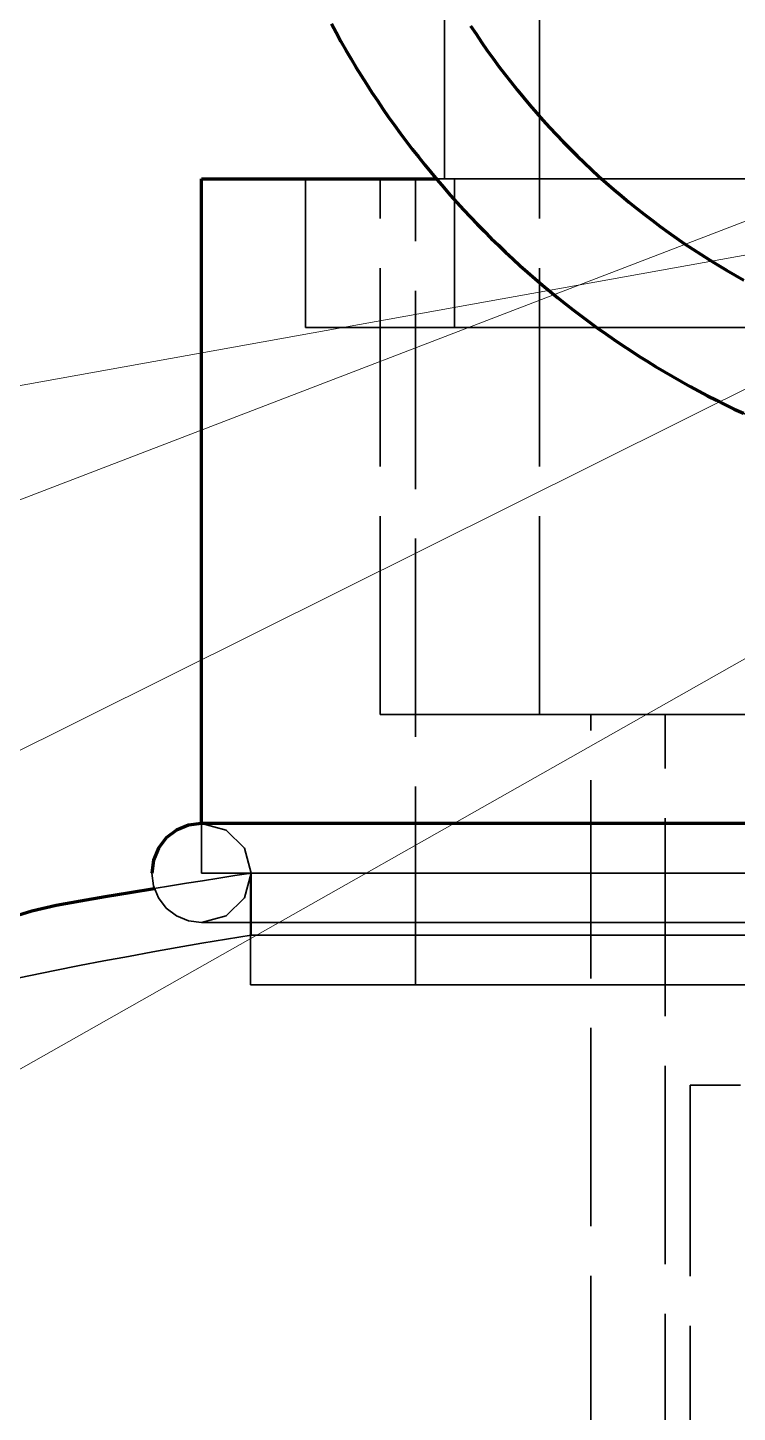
# Model space of a CAD drawing. Header units: millimetres. Extents: x 0 to 2382, y 0 to 420.
# Drawn here: x 948.92 to 963.22, y 279.27 to 307.2 of the extents above; entities that cross this region are included whole.
import ezdxf

# ---------------------------------------------------------------- set-up
doc = ezdxf.new("R2010")
doc.units = ezdxf.units.MM
doc.linetypes.add('IRAM-E-TRAZOS', pattern=[5, 4, -1])
for name, color, linetype, lineweight in [('01-VISIBLE', 7, 'CONTINUOUS', 70), ('02-OCULTA', 4, 'IRAM-E-TRAZOS', 35), ('08-FINA', 5, 'CONTINUOUS', 18)]:
    doc.layers.add(name, color=color, linetype=linetype, lineweight=lineweight)

msp = doc.modelspace()

# ---------------------------------------------------------------- linework, layer by layer
at = {"layer": '01-VISIBLE'}
for points in [[(955.036, 307.271), (955.132, 307.095), (955.229, 306.919), (955.328, 306.745), (955.429, 306.572), (955.533, 306.4), (955.638, 306.229), (955.745, 306.06), (955.853, 305.891), (955.964, 305.724), (956.077, 305.558), (956.191, 305.393), (956.307, 305.23), (956.425, 305.068), (956.545, 304.907), (956.667, 304.748), (956.79, 304.59), (956.915, 304.433), (957.042, 304.278), (957.171, 304.124), (957.301, 303.971), (957.433, 303.82), (957.567, 303.671), (957.702, 303.523), (957.839, 303.376), (957.978, 303.232), (958.118, 303.088), (958.26, 302.946), (958.403, 302.806), (958.548, 302.668), (958.695, 302.531), (958.843, 302.395), (958.992, 302.262), (959.143, 302.13), (959.295, 301.999), (959.449, 301.871), (959.604, 301.744), (959.761, 301.619), (959.919, 301.495), (960.079, 301.374), (960.239, 301.254), (960.402, 301.136), (960.565, 301.019), (960.73, 300.905), (960.896, 300.792), (961.063, 300.682), (961.231, 300.573), (961.401, 300.466), (961.572, 300.361), (961.744, 300.258), (961.917, 300.157), (962.091, 300.057), (962.266, 299.96), (962.443, 299.865), (962.62, 299.771), (962.798, 299.68), (962.978, 299.59), (963.158, 299.503), (963.34, 299.417)], [(957.842, 307.235), (957.953, 307.068), (958.065, 306.902), (958.179, 306.738), (958.296, 306.576), (958.415, 306.414), (958.535, 306.255), (958.658, 306.097), (958.783, 305.941), (958.909, 305.786), (959.038, 305.633), (959.169, 305.481), (959.301, 305.331), (959.436, 305.183), (959.572, 305.037), (959.71, 304.892), (959.85, 304.75), (959.992, 304.609), (960.136, 304.469), (960.282, 304.332), (960.429, 304.197), (960.578, 304.063), (960.728, 303.932), (960.881, 303.802), (961.035, 303.674), (961.19, 303.548), (961.347, 303.425), (961.506, 303.303), (961.666, 303.183), (961.828, 303.066), (961.992, 302.95), (962.156, 302.837), (962.323, 302.726), (962.49, 302.617), (962.659, 302.51), (962.83, 302.405), (963.001, 302.302), (963.174, 302.202), (963.349, 302.104)], [(952.417, 304.145), (952.943, 304.145), (953.469, 304.145), (953.995, 304.145), (954.522, 304.145), (955.048, 304.145), (955.574, 304.145), (956.1, 304.145), (956.627, 304.145), (957.153, 304.145)], [(952.417, 291.145), (952.417, 304.145)], [(952.417, 291.145), (952.158, 291.111), (951.917, 291.011), (951.71, 290.852), (951.551, 290.645), (951.451, 290.404), (951.417, 290.145)], [(963.567, 291.145), (963.061, 291.145), (962.554, 291.145), (962.047, 291.145), (961.54, 291.145), (961.033, 291.145), (960.526, 291.145), (960.019, 291.145), (959.513, 291.145), (959.006, 291.145), (958.499, 291.145), (957.992, 291.145), (957.485, 291.145), (956.978, 291.145), (956.471, 291.145), (955.965, 291.145), (955.458, 291.145), (954.951, 291.145), (954.444, 291.145), (953.937, 291.145), (953.43, 291.145), (952.924, 291.145), (952.417, 291.145)], [(948.523, 289.236), (949.002, 289.382), (949.49, 289.497), (949.983, 289.586), (950.478, 289.67), (950.972, 289.752), (951.467, 289.832)]]:
    msp.add_lwpolyline(points, dxfattribs=at)
at = {"layer": '02-OCULTA'}
for points in [[(957.317, 304.145), (957.317, 308.245)], [(959.229, 304.145), (959.229, 308.245)], [(955.076, 307.196), (955.172, 307.021), (955.27, 306.846), (955.37, 306.673), (955.472, 306.501), (955.576, 306.329), (955.681, 306.159), (955.789, 305.991), (955.898, 305.823), (956.01, 305.656), (956.123, 305.491), (956.238, 305.327), (956.354, 305.165), (956.473, 305.004), (956.593, 304.844), (956.715, 304.685), (956.839, 304.528), (956.965, 304.372), (957.092, 304.217), (957.221, 304.064), (957.352, 303.913), (957.484, 303.763), (957.618, 303.614), (957.754, 303.467), (957.892, 303.321), (958.031, 303.177), (958.171, 303.035), (958.313, 302.894), (958.457, 302.754), (958.602, 302.617), (958.749, 302.481), (958.897, 302.346), (959.047, 302.213), (959.198, 302.082), (959.351, 301.953), (959.505, 301.825), (959.66, 301.699), (959.817, 301.575), (959.976, 301.452), (960.135, 301.331), (960.296, 301.212), (960.458, 301.095), (960.622, 300.98), (960.787, 300.866), (960.953, 300.754), (961.12, 300.644), (961.289, 300.536), (961.458, 300.43), (961.629, 300.326), (961.801, 300.224), (961.975, 300.123), (962.149, 300.025), (962.324, 299.928), (962.501, 299.834), (962.678, 299.741), (962.857, 299.65), (963.036, 299.562), (963.216, 299.475), (963.398, 299.391)], [(963.417, 304.145), (962.917, 304.145), (962.417, 304.145), (961.917, 304.145), (961.417, 304.145), (960.917, 304.145), (960.417, 304.145), (959.917, 304.145), (959.417, 304.145), (958.917, 304.145), (958.417, 304.145), (957.917, 304.145), (957.417, 304.145), (956.917, 304.145), (956.417, 304.145), (955.917, 304.145), (955.417, 304.145), (954.917, 304.145), (954.417, 304.145), (953.917, 304.145), (953.417, 304.145), (952.917, 304.145), (952.417, 304.145)], [(963.6, 304.145), (963.095, 304.145), (962.591, 304.145), (962.086, 304.145), (961.581, 304.145), (961.077, 304.145), (960.572, 304.145), (960.067, 304.145), (959.563, 304.145), (959.058, 304.145), (958.554, 304.145), (958.049, 304.145), (957.544, 304.145), (957.04, 304.145), (956.535, 304.145), (956.031, 304.145), (955.526, 304.145), (955.021, 304.145), (954.517, 304.145)], [(954.517, 304.145), (955.021, 304.145), (955.526, 304.145), (956.031, 304.145), (956.535, 304.145), (957.04, 304.145), (957.544, 304.145), (958.049, 304.145), (958.554, 304.145), (959.058, 304.145), (959.563, 304.145), (960.067, 304.145), (960.572, 304.145), (961.077, 304.145), (961.581, 304.145), (962.086, 304.145), (962.591, 304.145), (963.095, 304.145), (963.6, 304.145)], [(954.517, 301.145), (954.517, 304.145)], [(963.593, 304.145), (963.088, 304.145), (962.583, 304.145), (962.078, 304.145), (961.573, 304.145), (961.068, 304.145), (960.562, 304.145), (960.057, 304.145), (959.552, 304.145), (959.047, 304.145), (958.542, 304.145), (958.037, 304.145), (957.532, 304.145), (957.027, 304.145), (956.522, 304.145), (956.017, 304.145)], [(956.017, 304.145), (956.522, 304.145), (957.027, 304.145), (957.532, 304.145), (958.037, 304.145), (958.542, 304.145), (959.047, 304.145), (959.552, 304.145), (960.057, 304.145), (960.562, 304.145), (961.068, 304.145), (961.573, 304.145), (962.078, 304.145), (962.583, 304.145), (963.088, 304.145), (963.593, 304.145)], [(956.017, 293.345), (956.017, 304.145)], [(963.316, 304.145), (962.809, 304.145), (962.303, 304.145), (961.796, 304.145), (961.289, 304.145), (960.782, 304.145), (960.276, 304.145), (959.769, 304.145), (959.262, 304.145), (958.756, 304.145), (958.249, 304.145), (957.742, 304.145), (957.235, 304.145), (956.729, 304.145)], [(956.729, 304.145), (957.235, 304.145), (957.742, 304.145), (958.249, 304.145), (958.756, 304.145), (959.262, 304.145), (959.769, 304.145), (960.276, 304.145), (960.782, 304.145), (961.289, 304.145), (961.796, 304.145), (962.303, 304.145), (962.809, 304.145), (963.316, 304.145)], [(956.729, 287.89), (956.729, 304.145)], [(957.153, 304.145), (957.653, 304.145), (958.154, 304.145), (958.654, 304.145), (959.155, 304.145), (959.655, 304.145), (960.156, 304.145), (960.656, 304.145), (961.157, 304.145), (961.657, 304.145), (962.158, 304.145), (962.658, 304.145), (963.159, 304.145), (963.659, 304.145)], [(963.361, 304.145), (962.857, 304.145), (962.354, 304.145), (961.85, 304.145), (961.346, 304.145), (960.843, 304.145), (960.339, 304.145), (959.835, 304.145), (959.331, 304.145), (958.828, 304.145), (958.324, 304.145), (957.82, 304.145), (957.317, 304.145)], [(957.317, 304.145), (957.82, 304.145), (958.324, 304.145), (958.828, 304.145), (959.331, 304.145), (959.835, 304.145), (960.339, 304.145), (960.843, 304.145), (961.346, 304.145), (961.85, 304.145), (962.354, 304.145), (962.857, 304.145), (963.361, 304.145)], [(963.585, 304.145), (963.079, 304.145), (962.573, 304.145), (962.068, 304.145), (961.562, 304.145), (961.056, 304.145), (960.551, 304.145), (960.045, 304.145), (959.539, 304.145), (959.034, 304.145), (958.528, 304.145), (958.022, 304.145), (957.517, 304.145)], [(957.517, 304.145), (958.022, 304.145), (958.528, 304.145), (959.034, 304.145), (959.539, 304.145), (960.045, 304.145), (960.551, 304.145), (961.056, 304.145), (961.562, 304.145), (962.068, 304.145), (962.573, 304.145), (963.079, 304.145), (963.585, 304.145)], [(957.517, 301.145), (957.517, 304.145)], [(963.294, 304.145), (962.786, 304.145), (962.278, 304.145), (961.77, 304.145), (961.261, 304.145), (960.753, 304.145), (960.245, 304.145), (959.737, 304.145), (959.229, 304.145)], [(959.229, 304.145), (959.737, 304.145), (960.245, 304.145), (960.753, 304.145), (961.261, 304.145), (961.77, 304.145), (962.278, 304.145), (962.786, 304.145), (963.294, 304.145)], [(963.294, 304.145), (962.786, 304.145), (962.278, 304.145), (961.77, 304.145), (961.261, 304.145), (960.753, 304.145), (960.245, 304.145), (959.737, 304.145), (959.229, 304.145)], [(959.229, 304.145), (959.737, 304.145), (960.245, 304.145), (960.753, 304.145), (961.261, 304.145), (961.77, 304.145), (962.278, 304.145), (962.786, 304.145), (963.294, 304.145)], [(959.229, 293.345), (959.229, 304.145)], [(963.6, 301.145), (963.095, 301.145), (962.591, 301.145), (962.086, 301.145), (961.581, 301.145), (961.077, 301.145), (960.572, 301.145), (960.067, 301.145), (959.563, 301.145), (959.058, 301.145), (958.554, 301.145), (958.049, 301.145), (957.544, 301.145), (957.04, 301.145), (956.535, 301.145), (956.031, 301.145), (955.526, 301.145), (955.021, 301.145), (954.517, 301.145)], [(954.517, 301.145), (955.021, 301.145), (955.526, 301.145), (956.031, 301.145), (956.535, 301.145), (957.04, 301.145), (957.544, 301.145), (958.049, 301.145), (958.554, 301.145), (959.058, 301.145), (959.563, 301.145), (960.067, 301.145), (960.572, 301.145), (961.077, 301.145), (961.581, 301.145), (962.086, 301.145), (962.591, 301.145), (963.095, 301.145), (963.6, 301.145)], [(963.585, 301.145), (963.079, 301.145), (962.573, 301.145), (962.068, 301.145), (961.562, 301.145), (961.056, 301.145), (960.551, 301.145), (960.045, 301.145), (959.539, 301.145), (959.034, 301.145), (958.528, 301.145), (958.022, 301.145), (957.517, 301.145)], [(957.517, 301.145), (958.022, 301.145), (958.528, 301.145), (959.034, 301.145), (959.539, 301.145), (960.045, 301.145), (960.551, 301.145), (961.056, 301.145), (961.562, 301.145), (962.068, 301.145), (962.573, 301.145), (963.079, 301.145), (963.585, 301.145)], [(963.593, 293.345), (963.088, 293.345), (962.583, 293.345), (962.078, 293.345), (961.573, 293.345), (961.068, 293.345), (960.562, 293.345), (960.057, 293.345), (959.552, 293.345), (959.047, 293.345), (958.542, 293.345), (958.037, 293.345), (957.532, 293.345), (957.027, 293.345), (956.522, 293.345), (956.017, 293.345)], [(956.017, 293.345), (956.522, 293.345), (957.027, 293.345), (957.532, 293.345), (958.037, 293.345), (958.542, 293.345), (959.047, 293.345), (959.552, 293.345), (960.057, 293.345), (960.562, 293.345), (961.068, 293.345), (961.573, 293.345), (962.078, 293.345), (962.583, 293.345), (963.088, 293.345), (963.593, 293.345)], [(963.294, 293.345), (962.786, 293.345), (962.278, 293.345), (961.77, 293.345), (961.261, 293.345), (960.753, 293.345), (960.245, 293.345), (959.737, 293.345), (959.229, 293.345)], [(959.229, 293.345), (959.737, 293.345), (960.245, 293.345), (960.753, 293.345), (961.261, 293.345), (961.77, 293.345), (962.278, 293.345), (962.786, 293.345), (963.294, 293.345)], [(963.31, 293.345), (962.802, 293.345), (962.295, 293.345), (961.788, 293.345), (961.281, 293.345), (960.774, 293.345), (960.267, 293.345)], [(960.267, 293.345), (960.774, 293.345), (961.281, 293.345), (961.788, 293.345), (962.295, 293.345), (962.802, 293.345), (963.31, 293.345)], [(960.267, 268.019), (960.267, 293.345)], [(963.292, 293.345), (962.783, 293.345), (962.275, 293.345), (961.767, 293.345)], [(961.767, 293.345), (962.275, 293.345), (962.783, 293.345), (963.292, 293.345)], [(961.767, 267.254), (961.767, 293.345)], [(952.417, 290.145), (952.417, 291.145)], [(963.567, 291.145), (963.061, 291.145), (962.554, 291.145), (962.047, 291.145), (961.54, 291.145), (961.033, 291.145), (960.526, 291.145), (960.019, 291.145), (959.513, 291.145), (959.006, 291.145), (958.499, 291.145), (957.992, 291.145), (957.485, 291.145), (956.978, 291.145), (956.471, 291.145), (955.965, 291.145), (955.458, 291.145), (954.951, 291.145), (954.444, 291.145), (953.937, 291.145), (953.43, 291.145), (952.924, 291.145), (952.417, 291.145)], [(952.417, 291.145), (952.917, 291.011), (953.283, 290.645), (953.417, 290.145), (953.283, 289.645), (952.917, 289.279), (952.417, 289.145)], [(951.417, 290.145), (951.451, 289.886), (951.551, 289.645), (951.71, 289.438), (951.917, 289.279), (952.158, 289.179), (952.417, 289.145)], [(951.467, 289.832), (951.792, 289.885), (952.117, 289.937), (952.442, 289.989), (952.767, 290.042), (953.092, 290.094), (953.417, 290.145)], [(963.417, 290.145), (962.917, 290.145), (962.417, 290.145), (961.917, 290.145), (961.417, 290.145), (960.917, 290.145), (960.417, 290.145), (959.917, 290.145), (959.417, 290.145), (958.917, 290.145), (958.417, 290.145), (957.917, 290.145), (957.417, 290.145), (956.917, 290.145), (956.417, 290.145), (955.917, 290.145), (955.417, 290.145), (954.917, 290.145), (954.417, 290.145), (953.917, 290.145), (953.417, 290.145), (952.917, 290.145), (952.417, 290.145)], [(952.417, 290.145), (952.917, 290.145), (953.417, 290.145), (953.917, 290.145), (954.417, 290.145), (954.917, 290.145), (955.417, 290.145), (955.917, 290.145), (956.417, 290.145), (956.917, 290.145), (957.417, 290.145), (957.917, 290.145), (958.417, 290.145), (958.917, 290.145), (959.417, 290.145), (959.917, 290.145), (960.417, 290.145), (960.917, 290.145), (961.417, 290.145), (961.917, 290.145), (962.417, 290.145), (962.917, 290.145), (963.417, 290.145)], [(963.412, 290.145), (962.912, 290.145), (962.412, 290.145), (961.912, 290.145), (961.411, 290.145), (960.911, 290.145), (960.411, 290.145), (959.91, 290.145), (959.41, 290.145), (958.91, 290.145), (958.41, 290.145), (957.909, 290.145), (957.409, 290.145), (956.909, 290.145), (956.408, 290.145), (955.908, 290.145), (955.408, 290.145), (954.908, 290.145), (954.407, 290.145), (953.907, 290.145), (953.407, 290.145)], [(953.407, 290.145), (953.907, 290.145), (954.407, 290.145), (954.908, 290.145), (955.408, 290.145), (955.908, 290.145), (956.408, 290.145), (956.909, 290.145), (957.409, 290.145), (957.909, 290.145), (958.41, 290.145), (958.91, 290.145), (959.41, 290.145), (959.91, 290.145), (960.411, 290.145), (960.911, 290.145), (961.411, 290.145), (961.912, 290.145), (962.412, 290.145), (962.912, 290.145), (963.412, 290.145)], [(953.407, 287.89), (953.407, 290.145)], [(963.417, 290.145), (962.917, 290.145), (962.417, 290.145), (961.917, 290.145), (961.417, 290.145), (960.917, 290.145), (960.417, 290.145), (959.917, 290.145), (959.417, 290.145), (958.917, 290.145), (958.417, 290.145), (957.917, 290.145), (957.417, 290.145), (956.917, 290.145), (956.417, 290.145), (955.917, 290.145), (955.417, 290.145), (954.917, 290.145), (954.417, 290.145), (953.917, 290.145), (953.417, 290.145)], [(953.417, 290.145), (953.917, 290.145), (954.417, 290.145), (954.917, 290.145), (955.417, 290.145), (955.917, 290.145), (956.417, 290.145), (956.917, 290.145), (957.417, 290.145), (957.917, 290.145), (958.417, 290.145), (958.917, 290.145), (959.417, 290.145), (959.917, 290.145), (960.417, 290.145), (960.917, 290.145), (961.417, 290.145), (961.917, 290.145), (962.417, 290.145), (962.917, 290.145), (963.417, 290.145)], [(953.417, 290.145), (953.417, 288.89)], [(952.417, 289.145), (952.917, 289.145), (953.417, 289.145), (953.917, 289.145), (954.417, 289.145), (954.917, 289.145), (955.417, 289.145), (955.917, 289.145), (956.417, 289.145), (956.917, 289.145), (957.417, 289.145), (957.917, 289.145), (958.417, 289.145), (958.917, 289.145), (959.417, 289.145), (959.917, 289.145), (960.417, 289.145), (960.917, 289.145), (961.417, 289.145), (961.917, 289.145), (962.417, 289.145), (962.917, 289.145), (963.417, 289.145)], [(952.417, 289.145), (952.917, 289.145), (953.417, 289.145), (953.917, 289.145), (954.417, 289.145), (954.917, 289.145), (955.417, 289.145), (955.917, 289.145), (956.417, 289.145), (956.917, 289.145), (957.417, 289.145), (957.917, 289.145), (958.417, 289.145), (958.917, 289.145), (959.417, 289.145), (959.917, 289.145), (960.417, 289.145), (960.917, 289.145), (961.417, 289.145), (961.917, 289.145), (962.417, 289.145), (962.917, 289.145), (963.417, 289.145)], [(953.417, 288.89), (952.921, 288.81), (952.427, 288.727), (951.932, 288.642), (951.438, 288.554), (950.945, 288.464), (950.451, 288.372), (949.959, 288.277), (949.466, 288.18), (948.975, 288.08), (948.484, 287.978)], [(963.417, 288.89), (962.917, 288.89), (962.417, 288.89), (961.917, 288.89), (961.417, 288.89), (960.917, 288.89), (960.417, 288.89), (959.917, 288.89), (959.417, 288.89), (958.917, 288.89), (958.417, 288.89), (957.917, 288.89), (957.417, 288.89), (956.917, 288.89), (956.417, 288.89), (955.917, 288.89), (955.417, 288.89), (954.917, 288.89), (954.417, 288.89), (953.917, 288.89), (953.417, 288.89)], [(953.417, 288.89), (953.917, 288.89), (954.417, 288.89), (954.917, 288.89), (955.417, 288.89), (955.917, 288.89), (956.417, 288.89), (956.917, 288.89), (957.417, 288.89), (957.917, 288.89), (958.417, 288.89), (958.917, 288.89), (959.417, 288.89), (959.917, 288.89), (960.417, 288.89), (960.917, 288.89), (961.417, 288.89), (961.917, 288.89), (962.417, 288.89), (962.917, 288.89), (963.417, 288.89)], [(963.412, 287.89), (962.912, 287.89), (962.412, 287.89), (961.912, 287.89), (961.411, 287.89), (960.911, 287.89), (960.411, 287.89), (959.91, 287.89), (959.41, 287.89), (958.91, 287.89), (958.41, 287.89), (957.909, 287.89), (957.409, 287.89), (956.909, 287.89), (956.408, 287.89), (955.908, 287.89), (955.408, 287.89), (954.908, 287.89), (954.407, 287.89), (953.907, 287.89), (953.407, 287.89)], [(953.407, 287.89), (953.907, 287.89), (954.407, 287.89), (954.908, 287.89), (955.408, 287.89), (955.908, 287.89), (956.408, 287.89), (956.909, 287.89), (957.409, 287.89), (957.909, 287.89), (958.41, 287.89), (958.91, 287.89), (959.41, 287.89), (959.91, 287.89), (960.411, 287.89), (960.911, 287.89), (961.411, 287.89), (961.912, 287.89), (962.412, 287.89), (962.912, 287.89), (963.412, 287.89)], [(963.316, 287.89), (962.809, 287.89), (962.303, 287.89), (961.796, 287.89), (961.289, 287.89), (960.782, 287.89), (960.276, 287.89), (959.769, 287.89), (959.262, 287.89), (958.756, 287.89), (958.249, 287.89), (957.742, 287.89), (957.235, 287.89), (956.729, 287.89)], [(956.729, 287.89), (957.235, 287.89), (957.742, 287.89), (958.249, 287.89), (958.756, 287.89), (959.262, 287.89), (959.769, 287.89), (960.276, 287.89), (960.782, 287.89), (961.289, 287.89), (961.796, 287.89), (962.303, 287.89), (962.809, 287.89), (963.316, 287.89)], [(963.284, 285.863), (962.775, 285.863), (962.267, 285.863)], [(962.267, 285.863), (962.775, 285.863), (963.284, 285.863)], [(962.267, 267.01), (962.267, 285.863)]]:
    msp.add_lwpolyline(points, dxfattribs=at)
at = {"layer": '08-FINA'}
for p, q in [((922.15, 287.436), (970.917, 306.195)), ((922.353, 295.21), (983.517, 306.245)), ((921.997, 279.284), (970.917, 303.663)), ((921.897, 270.972), (970.917, 298.745))]:
    msp.add_line(p, q, dxfattribs=at)
msp.add_circle((990.667, 325.75), 65.25, dxfattribs=at)

doc.saveas('drawing.dxf')
